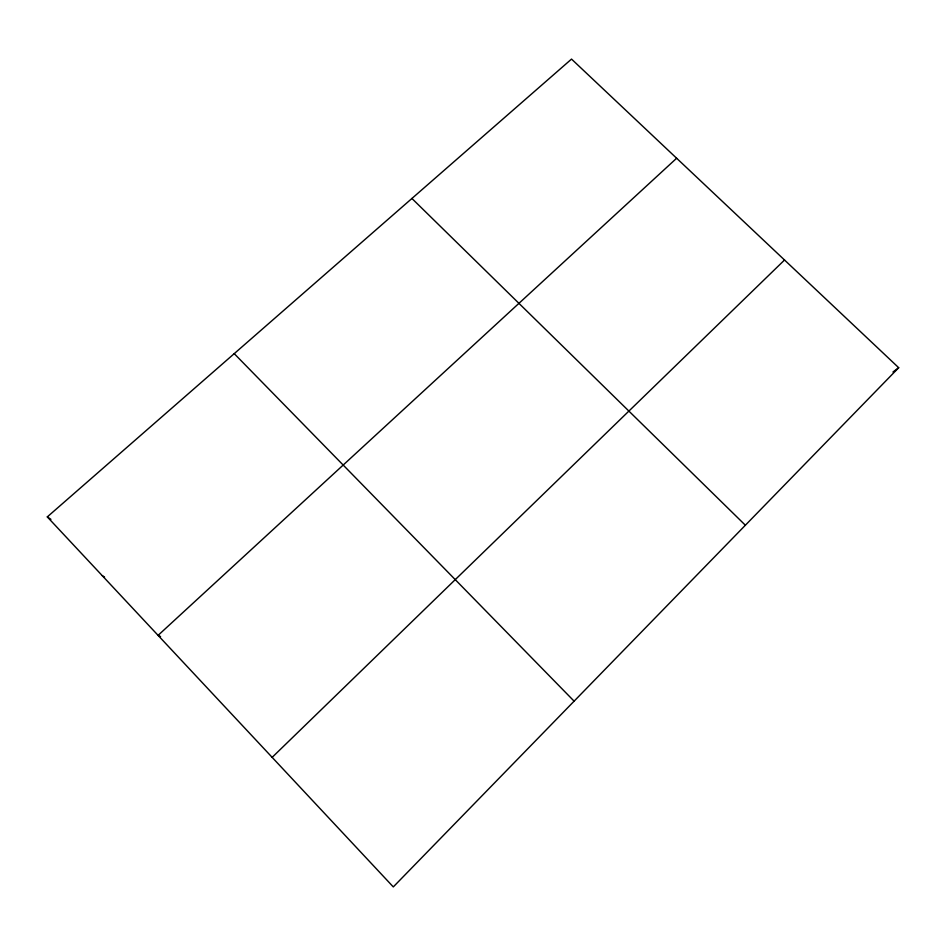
<?xml version="1.0" encoding="UTF-8"?>
<svg xmlns="http://www.w3.org/2000/svg" width="946" height="946" viewBox="0 0 946 946"><rect width="100%" height="100%" fill="white"/><g stroke="black" fill="none" stroke-linecap="round" stroke-linejoin="round"><path stroke-width="1.42" d="M898.7 367.71L393.3 886.91L47.3 516.894L571.526 59.09L898.7 367.71L892.953 372.003M272.152 757.356L784.53 260.008M676.638 158.242L158.077 635.369L160.56 636.575M102.286 575.7L104.58 577.072M47.3 516.894L50.918 519.342M411.924 198.471L745.365 525.219M234.23 353.65L574.104 701.163"/></g></svg>
